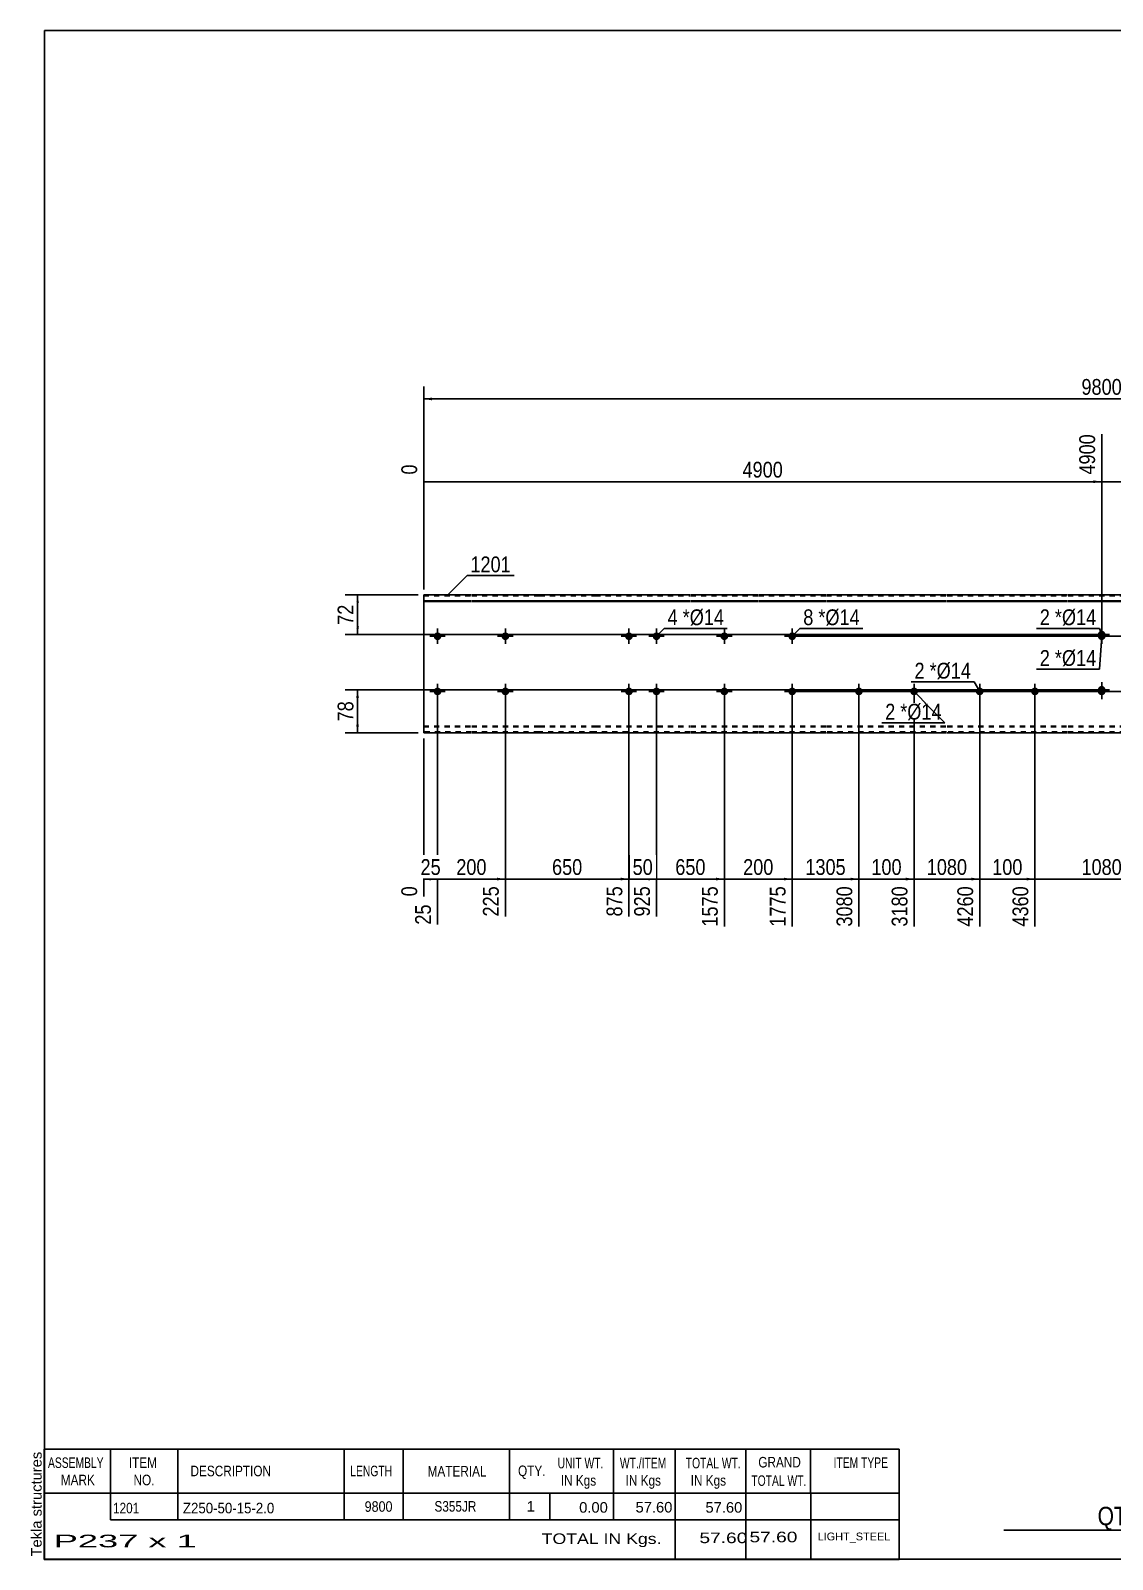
# Model space of a CAD drawing. Header units: millimetres. Extents: x -71 to 331, y -162 to 115.
# Drawn here: x -71.3 to 124.8, y -162.3 to 114.8 of the extents above; entities that cross this region are included whole.
import ezdxf

# ---------------------------------------------------------------- set-up
doc = ezdxf.new("R2010")
doc.units = ezdxf.units.MM
doc.linetypes.add('DXK_LINE_DOT1', pattern=[1.8814, 0.9407, -0.9407])
doc.styles.add('Arial', font='ARIAL.TTF', dxfattribs={"height": 0.2})
doc.styles.add('Arial Narrow', font='ARIALN.TTF', dxfattribs={"height": 0.2})

# ---------------------------------------------------------------- blocks, each defined once
blk = doc.blocks.new('Unknown-629082345-1943')
at = {"color": 5, "linetype": 'Continuous'}
for p, q in [((331.25, 114.75), (-68.75, 114.75)), ((-68.75, 114.75), (-68.75, -162.25)), ((331.25, -162.25), (331.25, 114.75)), ((-68.75, -162.25), (331.25, -162.25))]:
    blk.add_line(p, q, dxfattribs=at)
at = {"color": 174, "linetype": 'Continuous', "style": 'Arial'}
blk.add_text('Tekla structures', height=1.9102, rotation=90, dxfattribs=at).set_placement((-69.25, -161.75))
blk = doc.blocks.new('Part-629082345-1218 - 1203')
at = {"color": 2, "linetype": 'Continuous'}
for p, q in [((8.6, 12.5), (0, 12.5)), ((0, 12.5), (0, -12.5)), ((0, 11.44), (8.6, 11.44)), ((0, 11.3), (8.6, 11.3)), ((20.89, 12.5), (8.7, 12.5)), ((8.7, 11.44), (20.89, 11.44)), ((8.7, 11.3), (20.89, 11.3)), ((30.99, 12.5), (20.99, 12.5)), ((20.99, 11.44), (30.99, 11.44)), ((20.99, 11.3), (30.99, 11.3)), ((48.28, 12.5), (31.09, 12.5)), ((31.09, 11.44), (48.28, 11.44)), ((31.09, 11.3), (48.28, 11.3)), ((60.58, 12.5), (48.38, 12.5)), ((48.38, 11.44), (60.58, 11.44)), ((48.38, 11.3), (60.58, 11.3)), ((72.87, 12.5), (60.68, 12.5)), ((60.68, 11.44), (72.87, 11.44)), ((60.68, 11.3), (72.87, 11.3)), ((94.77, 12.5), (72.97, 12.5)), ((72.97, 11.44), (94.77, 11.44)), ((72.97, 11.3), (94.77, 11.3)), ((116.67, 12.5), (94.87, 12.5)), ((94.87, 11.44), (116.67, 11.44)), ((94.87, 11.3), (116.67, 11.3)), ((128.97, 12.5), (116.77, 12.5)), ((116.77, 11.44), (128.97, 11.44)), ((116.77, 11.3), (128.97, 11.3)), ((150.87, 12.5), (129.07, 12.5)), ((129.07, 11.44), (150.87, 11.44)), ((129.07, 11.3), (150.87, 11.3)), ((172.77, 12.5), (150.97, 12.5)), ((150.97, 11.44), (172.77, 11.44)), ((150.97, 11.3), (172.77, 11.3)), ((185.06, 12.5), (172.87, 12.5)), ((172.87, 11.44), (185.06, 11.44)), ((172.87, 11.3), (185.06, 11.3)), ((197.35, 12.5), (185.16, 12.5)), ((185.16, 11.44), (197.35, 11.44)), ((185.16, 11.3), (197.35, 11.3)), ((214.65, 12.5), (197.45, 12.5)), ((197.45, 11.44), (214.65, 11.44)), ((197.45, 11.3), (214.65, 11.3)), ((224.75, 12.5), (214.75, 12.5)), ((214.75, 11.44), (224.75, 11.44)), ((214.75, 11.3), (224.75, 11.3)), ((237.04, 12.5), (224.85, 12.5)), ((224.85, 11.44), (237.04, 11.44)), ((224.85, 11.3), (237.04, 11.3)), ((245.74, 12.5), (237.14, 12.5)), ((237.14, 11.44), (245.74, 11.44)), ((237.14, 11.3), (245.74, 11.3)), ((245.74, -12.5), (245.74, 12.5)), ((8.6, -12.5), (0, -12.5)), ((20.89, -12.5), (8.7, -12.5)), ((30.99, -12.5), (20.99, -12.5)), ((48.28, -12.5), (31.09, -12.5)), ((60.58, -12.5), (48.38, -12.5)), ((72.87, -12.5), (60.68, -12.5)), ((94.77, -12.5), (72.97, -12.5)), ((116.67, -12.5), (94.87, -12.5)), ((128.97, -12.5), (116.77, -12.5)), ((150.87, -12.5), (129.07, -12.5)), ((172.77, -12.5), (150.97, -12.5)), ((185.06, -12.5), (172.87, -12.5)), ((197.35, -12.5), (185.16, -12.5)), ((214.65, -12.5), (197.45, -12.5)), ((224.75, -12.5), (214.75, -12.5)), ((237.04, -12.5), (224.85, -12.5)), ((245.74, -12.5), (237.14, -12.5))]:
    blk.add_line(p, q, dxfattribs=at)
at = {"color": 7, "linetype": 'DXK_LINE_DOT1'}
for p, q in [((0, 12.3), (8.6, 12.3)), ((8.7, 12.3), (20.89, 12.3)), ((20.99, 12.3), (30.99, 12.3)), ((31.09, 12.3), (48.28, 12.3)), ((48.38, 12.3), (60.58, 12.3)), ((60.68, 12.3), (72.87, 12.3)), ((72.97, 12.3), (94.77, 12.3)), ((94.87, 12.3), (116.67, 12.3)), ((116.77, 12.3), (128.97, 12.3)), ((129.07, 12.3), (150.87, 12.3)), ((150.97, 12.3), (172.77, 12.3)), ((172.87, 12.3), (185.06, 12.3)), ((185.16, 12.3), (197.35, 12.3)), ((197.45, 12.3), (214.65, 12.3)), ((214.75, 12.3), (224.75, 12.3)), ((224.85, 12.3), (237.04, 12.3)), ((237.14, 12.3), (245.74, 12.3)), ((0, -11.3), (8.6, -11.3)), ((0, -11.44), (8.6, -11.44)), ((8.6, -12.3), (0, -12.3)), ((8.7, -11.3), (20.89, -11.3)), ((8.7, -11.44), (20.89, -11.44)), ((20.89, -12.3), (8.7, -12.3)), ((20.99, -11.3), (30.99, -11.3)), ((20.99, -11.44), (30.99, -11.44)), ((30.99, -12.3), (20.99, -12.3)), ((31.09, -11.3), (48.28, -11.3)), ((31.09, -11.44), (48.28, -11.44)), ((48.28, -12.3), (31.09, -12.3)), ((48.38, -11.3), (60.58, -11.3)), ((48.38, -11.44), (60.58, -11.44)), ((60.58, -12.3), (48.38, -12.3)), ((60.68, -11.3), (72.87, -11.3)), ((60.68, -11.44), (72.87, -11.44)), ((72.87, -12.3), (60.68, -12.3)), ((72.97, -11.3), (94.77, -11.3)), ((72.97, -11.44), (94.77, -11.44)), ((94.77, -12.3), (72.97, -12.3)), ((94.87, -11.3), (116.67, -11.3)), ((94.87, -11.44), (116.67, -11.44)), ((116.67, -12.3), (94.87, -12.3)), ((116.77, -11.3), (128.97, -11.3)), ((116.77, -11.44), (128.97, -11.44)), ((128.97, -12.3), (116.77, -12.3)), ((129.07, -11.3), (150.87, -11.3)), ((129.07, -11.44), (150.87, -11.44)), ((150.87, -12.3), (129.07, -12.3)), ((150.97, -11.3), (172.77, -11.3)), ((150.97, -11.44), (172.77, -11.44)), ((172.77, -12.3), (150.97, -12.3)), ((172.87, -11.3), (185.06, -11.3)), ((172.87, -11.44), (185.06, -11.44)), ((185.06, -12.3), (172.87, -12.3)), ((185.16, -11.3), (197.35, -11.3)), ((185.16, -11.44), (197.35, -11.44)), ((197.35, -12.3), (185.16, -12.3)), ((197.45, -11.3), (214.65, -11.3)), ((197.45, -11.44), (214.65, -11.44)), ((214.65, -12.3), (197.45, -12.3)), ((214.75, -11.3), (224.75, -11.3)), ((214.75, -11.44), (224.75, -11.44)), ((224.75, -12.3), (214.75, -12.3)), ((224.85, -11.3), (237.04, -11.3)), ((224.85, -11.44), (237.04, -11.44)), ((237.04, -12.3), (224.85, -12.3)), ((237.14, -11.3), (245.74, -11.3)), ((237.14, -11.44), (245.74, -11.44)), ((245.74, -12.3), (237.14, -12.3))]:
    blk.add_line(p, q, dxfattribs=at)
blk = doc.blocks.new('Bolt-629082345-1219 - 1203')
at = {"linetype": 'Continuous'}
for points in [[(14.09, -5, -1), (15.49, -5, -1)], [(53.78, -5, -1), (55.18, -5, -1)]]:
    blk.add_hatch(color=3, dxfattribs=at).paths.add_polyline_path(points)
at = {"color": 3, "linetype": 'Continuous'}
for p, q in [((13.39, -5), (16.19, -5)), ((14.79, -6.4), (14.79, -3.6)), ((53.08, -5), (55.88, -5)), ((54.48, -6.4), (54.48, -3.6))]:
    blk.add_line(p, q, dxfattribs=at)
blk = doc.blocks.new('Bolt-629082345-1220 - 1203')
at = {"linetype": 'Continuous'}
for points in [[(36.49, 5, -1), (37.89, 5, -1)], [(41.49, 5, -1), (42.89, 5, -1)], [(36.49, -5, -1), (37.89, -5, -1)], [(41.49, -5, -1), (42.89, -5, -1)]]:
    blk.add_hatch(color=3, dxfattribs=at).paths.add_polyline_path(points)
at = {"color": 3, "linetype": 'Continuous'}
for p, q in [((37.19, 3.6), (37.19, 6.4)), ((42.19, 3.6), (42.19, 6.4)), ((35.79, 5), (38.59, 5)), ((40.79, 5), (43.59, 5)), ((35.79, -5), (38.59, -5)), ((37.19, -6.4), (37.19, -3.6)), ((40.79, -5), (43.59, -5)), ((42.19, -6.4), (42.19, -3.6))]:
    blk.add_line(p, q, dxfattribs=at)
blk = doc.blocks.new('Bolt-629082345-1221 - 1203')
at = {"linetype": 'Continuous'}
for points in [[(14.09, 5, -1), (15.49, 5, -1)], [(53.78, 5, -1), (55.18, 5, -1)]]:
    blk.add_hatch(color=3, dxfattribs=at).paths.add_polyline_path(points)
at = {"color": 3, "linetype": 'Continuous'}
for p, q in [((14.79, 3.6), (14.79, 6.4)), ((54.48, 3.6), (54.48, 6.4)), ((13.39, 5), (16.19, 5)), ((53.08, 5), (55.88, 5))]:
    blk.add_line(p, q, dxfattribs=at)
blk = doc.blocks.new('Bolt-629082345-1225 - 1203')
at = {"linetype": 'Continuous'}
for points in [[(1.8, -5, -1), (3.2, -5, -1)], [(66.08, -5, -1), (67.48, -5, -1)]]:
    blk.add_hatch(color=3, dxfattribs=at).paths.add_polyline_path(points)
at = {"color": 3, "linetype": 'Continuous'}
for p, q in [((1.1, -5), (3.9, -5)), ((2.5, -6.4), (2.5, -3.6)), ((65.38, -5), (68.18, -5)), ((66.78, -6.4), (66.78, -3.6))]:
    blk.add_line(p, q, dxfattribs=at)
blk = doc.blocks.new('Bolt-629082345-1226 - 1203')
at = {"linetype": 'Continuous'}
for points in [[(1.8, 5, -1), (3.2, 5, -1)], [(66.08, 5, -1), (67.48, 5, -1)]]:
    blk.add_hatch(color=3, dxfattribs=at).paths.add_polyline_path(points)
at = {"color": 3, "linetype": 'Continuous'}
for p, q in [((2.5, 3.6), (2.5, 6.4)), ((66.78, 3.6), (66.78, 6.4)), ((1.1, 5), (3.9, 5)), ((65.38, 5), (68.18, 5))]:
    blk.add_line(p, q, dxfattribs=at)
blk = doc.blocks.new('Bolt-629082345-1229 - 1203')
at = {"linetype": 'Continuous'}
for points in [[(122.17, 5.3, -1), (123.57, 5.3, -1)], [(122.17, -4.7, -1), (123.57, -4.7, -1)]]:
    blk.add_hatch(color=3, dxfattribs=at).paths.add_polyline_path(points)
at = {"color": 3, "linetype": 'Continuous'}
for p, q in [((122.87, 3.9), (122.87, 6.7)), ((121.47, 5.3), (124.27, 5.3)), ((121.47, -4.7), (124.27, -4.7)), ((122.87, -6.1), (122.87, -3.3))]:
    blk.add_line(p, q, dxfattribs=at)
blk = doc.blocks.new('Bolt-629082345-1230 - 1203')
at = {"linetype": 'Continuous'}
for points in [[(123.57, 5, -1), (122.17, 5, -1)], [(123.57, -5, -1), (122.17, -5, -1)]]:
    blk.add_hatch(color=3, dxfattribs=at).paths.add_polyline_path(points)
at = {"color": 3, "linetype": 'Continuous'}
for p, q in [((122.87, 6.4), (122.87, 3.6)), ((121.47, 5), (124.27, 5)), ((121.47, -5), (124.27, -5)), ((122.87, -3.6), (122.87, -6.4))]:
    blk.add_line(p, q, dxfattribs=at)
blk = doc.blocks.new('Bolt-629082345-1233 - 1203')
at = {"linetype": 'Continuous'}
for points in [[(100.77, -5.7, -1), (100.77, -4.3, -1)], [(110.77, -5.7, -1), (110.77, -4.3, -1)]]:
    blk.add_hatch(color=3, dxfattribs=at).paths.add_polyline_path(points)
at = {"color": 3, "linetype": 'Continuous'}
for p, q in [((102.17, -5), (99.37, -5)), ((100.77, -6.4), (100.77, -3.6)), ((112.17, -5), (109.37, -5)), ((110.77, -6.4), (110.77, -3.6))]:
    blk.add_line(p, q, dxfattribs=at)
blk = doc.blocks.new('Bolt-629082345-1234 - 1203')
at = {"linetype": 'Continuous'}
for points in [[(78.87, -5.7, -1), (78.87, -4.3, -1)], [(88.87, -5.7, -1), (88.87, -4.3, -1)]]:
    blk.add_hatch(color=3, dxfattribs=at).paths.add_polyline_path(points)
at = {"color": 3, "linetype": 'Continuous'}
for p, q in [((80.27, -5), (77.47, -5)), ((78.87, -6.4), (78.87, -3.6)), ((90.27, -5), (87.47, -5)), ((88.87, -6.4), (88.87, -3.6))]:
    blk.add_line(p, q, dxfattribs=at)
blk = doc.blocks.new('StraightDimension-629082345-1289 - 1203')
at = {"linetype": 'Continuous'}
blk.add_hatch(color=7, dxfattribs=at).paths.add_polyline_path([(109.27, -38.75), (110.77, -39), (109.27, -39.25)])
at = {"color": 7, "linetype": 'Continuous'}
for p, q in [((100.77, -6), (100.77, -47.61)), ((110.77, -6), (110.77, -47.61)), ((100.77, -39), (110.77, -39))]:
    blk.add_line(p, q, dxfattribs=at)
at = {"color": 0}
blk.add_wipeout([(109.11, -38.85), (109.11, -34.65), (102.43, -34.65), (102.43, -38.85)], dxfattribs=at)
at = {"color": 3, "style": 'Arial Narrow'}
blk.add_text('100', height=2.863, dxfattribs=at).set_placement((103.03, -38.25))
at = {"color": 0, "linetype": 'Continuous'}
blk.add_wipeout([(110.17, -39.7), (105.97, -39.7), (105.97, -48.21), (110.17, -48.21)], dxfattribs=at)
at = {"color": 3, "linetype": 'Continuous', "style": 'Arial Narrow'}
blk.add_text('4360', height=2.863, rotation=90.0002, dxfattribs=at).set_placement((109.57, -47.61))
blk = doc.blocks.new('StraightDimension-629082345-1293 - 1203')
at = {"linetype": 'Continuous'}
blk.add_hatch(color=7, dxfattribs=at).paths.add_polyline_path([(65.28, -38.75), (66.78, -39), (65.28, -39.25)])
at = {"color": 7, "linetype": 'Continuous'}
for p, q in [((54.48, -6), (54.48, -47.61)), ((66.78, -6), (66.78, -47.61)), ((54.48, -39), (66.78, -39))]:
    blk.add_line(p, q, dxfattribs=at)
at = {"color": 0}
blk.add_wipeout([(63.97, -38.85), (63.97, -34.65), (57.29, -34.65), (57.29, -38.85)], dxfattribs=at)
at = {"color": 3, "style": 'Arial Narrow'}
blk.add_text('200', height=2.863, dxfattribs=at).set_placement((57.89, -38.25))
at = {"color": 0, "linetype": 'Continuous'}
blk.add_wipeout([(66.18, -39.7), (61.98, -39.7), (61.98, -48.21), (66.18, -48.21)], dxfattribs=at)
at = {"color": 3, "linetype": 'Continuous', "style": 'Arial Narrow'}
blk.add_text('1775', height=2.863, rotation=90.0002, dxfattribs=at).set_placement((65.58, -47.61))
blk = doc.blocks.new('StraightDimension-629082345-1297 - 1203')
at = {"linetype": 'Continuous'}
blk.add_hatch(color=7, dxfattribs=at).paths.add_polyline_path([(13.29, -38.75), (14.79, -39), (13.29, -39.25)])
at = {"color": 7, "linetype": 'Continuous'}
for p, q in [((2.5, -6), (2.5, -47.26)), ((14.79, -6), (14.79, -45.78)), ((2.5, -39), (14.79, -39))]:
    blk.add_line(p, q, dxfattribs=at)
at = {"color": 0}
blk.add_wipeout([(11.99, -38.85), (11.99, -34.65), (5.3, -34.65), (5.3, -38.85)], dxfattribs=at)
at = {"color": 3, "style": 'Arial Narrow'}
blk.add_text('200', height=2.863, dxfattribs=at).set_placement((5.9, -38.25))
at = {"color": 0, "linetype": 'Continuous'}
blk.add_wipeout([(14.19, -39.7), (9.99, -39.7), (9.99, -46.38), (14.19, -46.38)], dxfattribs=at)
at = {"color": 3, "linetype": 'Continuous', "style": 'Arial Narrow'}
blk.add_text('225', height=2.863, rotation=90.0002, dxfattribs=at).set_placement((13.59, -45.78))
blk = doc.blocks.new('StraightDimension-629082345-1292 - 1203')
at = {"linetype": 'Continuous'}
blk.add_hatch(color=7, dxfattribs=at).paths.add_polyline_path([(77.37, -38.75), (78.87, -39), (77.37, -39.25)])
at = {"color": 7, "linetype": 'Continuous'}
for p, q in [((66.78, -6), (66.78, -47.61)), ((78.87, -6), (78.87, -47.61)), ((66.78, -39), (78.87, -39))]:
    blk.add_line(p, q, dxfattribs=at)
at = {"color": 0}
blk.add_wipeout([(77.08, -38.85), (77.08, -34.65), (68.57, -34.65), (68.57, -38.85)], dxfattribs=at)
at = {"color": 3, "style": 'Arial Narrow'}
blk.add_text('1305', height=2.863, dxfattribs=at).set_placement((69.17, -38.25))
at = {"color": 0, "linetype": 'Continuous'}
blk.add_wipeout([(78.27, -39.7), (74.07, -39.7), (74.07, -48.21), (78.27, -48.21)], dxfattribs=at)
at = {"color": 3, "linetype": 'Continuous', "style": 'Arial Narrow'}
blk.add_text('3080', height=2.863, rotation=90.0002, dxfattribs=at).set_placement((77.67, -47.61))
blk = doc.blocks.new('StraightDimension-629082345-1419 - 1203')
at = {"linetype": 'Continuous'}
for points in [[(-12.25, 11), (-12, 12.5), (-11.75, 11)], [(-11.75, 6.8), (-12, 5.3), (-12.25, 6.8)]]:
    blk.add_hatch(color=7, dxfattribs=at).paths.add_polyline_path(points)
at = {"color": 7, "linetype": 'Continuous'}
for p, q in [((-1, 12.5), (-14.25, 12.5)), ((-12, 5.3), (-12, 12.5)), ((121.87, 5.3), (-14.25, 5.3))]:
    blk.add_line(p, q, dxfattribs=at)
at = {"color": 0}
blk.add_wipeout([(-12.15, 11.33), (-16.35, 11.33), (-16.35, 6.47), (-12.15, 6.47)], dxfattribs=at)
at = {"color": 3, "style": 'Arial Narrow'}
blk.add_text('72', height=2.863, rotation=90.0002, dxfattribs=at).set_placement((-12.75, 7.07))
blk = doc.blocks.new('StraightDimension-629082345-1291 - 1203')
at = {"linetype": 'Continuous'}
blk.add_hatch(color=7, dxfattribs=at).paths.add_polyline_path([(87.37, -38.75), (88.87, -39), (87.37, -39.25)])
at = {"color": 7, "linetype": 'Continuous'}
for p, q in [((78.87, -6), (78.87, -47.61)), ((88.87, -6), (88.87, -47.61)), ((78.87, -39), (88.87, -39))]:
    blk.add_line(p, q, dxfattribs=at)
at = {"color": 0}
blk.add_wipeout([(87.21, -38.85), (87.21, -34.65), (80.53, -34.65), (80.53, -38.85)], dxfattribs=at)
at = {"color": 3, "style": 'Arial Narrow'}
blk.add_text('100', height=2.863, dxfattribs=at).set_placement((81.13, -38.25))
at = {"color": 0, "linetype": 'Continuous'}
blk.add_wipeout([(88.27, -39.7), (84.07, -39.7), (84.07, -48.21), (88.27, -48.21)], dxfattribs=at)
at = {"color": 3, "linetype": 'Continuous', "style": 'Arial Narrow'}
blk.add_text('3180', height=2.863, rotation=90.0002, dxfattribs=at).set_placement((87.67, -47.61))
blk = doc.blocks.new('StraightDimension-629082345-1429 - 1203')
at = {"linetype": 'Continuous'}
for points in [[(1.5, 47.75), (0, 48), (1.5, 48.25)], [(244.24, 48.25), (245.74, 48), (244.24, 47.75)]]:
    blk.add_hatch(color=7, dxfattribs=at).paths.add_polyline_path(points)
at = {"color": 7, "linetype": 'Continuous'}
for p, q in [((0, 13.5), (0, 50.25)), ((245.74, 13.5), (245.74, 50.25)), ((0, 48), (245.74, 48))]:
    blk.add_line(p, q, dxfattribs=at)
at = {"color": 0}
blk.add_wipeout([(127.13, 48.15), (127.13, 52.35), (118.61, 52.35), (118.61, 48.15)], dxfattribs=at)
at = {"color": 3, "style": 'Arial Narrow'}
blk.add_text('9800', height=2.863, dxfattribs=at).set_placement((119.21, 48.75))
blk = doc.blocks.new('StraightDimension-629082345-1290 - 1203')
at = {"linetype": 'Continuous'}
blk.add_hatch(color=7, dxfattribs=at).paths.add_polyline_path([(99.27, -38.75), (100.77, -39), (99.27, -39.25)])
at = {"color": 7, "linetype": 'Continuous'}
for p, q in [((88.87, -6), (88.87, -47.61)), ((100.77, -6), (100.77, -47.61)), ((88.87, -39), (100.77, -39))]:
    blk.add_line(p, q, dxfattribs=at)
at = {"color": 0}
blk.add_wipeout([(99.08, -38.85), (99.08, -34.65), (90.57, -34.65), (90.57, -38.85)], dxfattribs=at)
at = {"color": 3, "style": 'Arial Narrow'}
blk.add_text('1080', height=2.863, dxfattribs=at).set_placement((91.17, -38.25))
at = {"color": 0, "linetype": 'Continuous'}
blk.add_wipeout([(100.17, -39.7), (95.97, -39.7), (95.97, -48.21), (100.17, -48.21)], dxfattribs=at)
at = {"color": 3, "linetype": 'Continuous', "style": 'Arial Narrow'}
blk.add_text('4260', height=2.863, rotation=90.0002, dxfattribs=at).set_placement((99.57, -47.61))
blk = doc.blocks.new('StraightDimension-629082345-1390 - 1203')
at = {"linetype": 'Continuous'}
for points in [[(257.75, 3.5), (258, 5), (258.25, 3.5)], [(258.25, -3.5), (258, -5), (257.75, -3.5)]]:
    blk.add_hatch(color=7, dxfattribs=at).paths.add_polyline_path(points)
at = {"color": 7, "linetype": 'Continuous'}
for p, q in [((67.78, 5), (260.4, 5)), ((258, -5), (258, 5)), ((67.78, -5), (260.4, -5))]:
    blk.add_line(p, q, dxfattribs=at)
at = {"color": 0}
blk.add_wipeout([(257.85, 3.34), (253.65, 3.34), (253.65, -3.34), (257.85, -3.34)], dxfattribs=at)
at = {"color": 3, "style": 'Arial Narrow'}
blk.add_text('100', height=2.863, rotation=90.0002, dxfattribs=at).set_placement((257.25, -2.74))
blk = doc.blocks.new('StraightDimension-629082345-1288 - 1203')
at = {"linetype": 'Continuous'}
blk.add_hatch(color=7, dxfattribs=at).paths.add_polyline_path([(133.47, -38.75), (134.97, -39), (133.47, -39.25)])
at = {"color": 7, "linetype": 'Continuous'}
for p, q in [((110.77, -6), (110.77, -47.61)), ((134.97, -6), (134.97, -47.61)), ((110.77, -39), (134.97, -39))]:
    blk.add_line(p, q, dxfattribs=at)
at = {"color": 0}
blk.add_wipeout([(127.13, -38.85), (127.13, -34.65), (118.61, -34.65), (118.61, -38.85)], dxfattribs=at)
at = {"color": 0, "linetype": 'Continuous'}
blk.add_wipeout([(134.37, -39.7), (130.17, -39.7), (130.17, -48.21), (134.37, -48.21)], dxfattribs=at)
at = {"color": 3, "style": 'Arial Narrow'}
blk.add_text('1080', height=2.863, dxfattribs=at).set_placement((119.21, -38.25))
at = {"color": 3, "linetype": 'Continuous', "style": 'Arial Narrow'}
blk.add_text('5440', height=2.863, rotation=90.0002, dxfattribs=at).set_placement((133.77, -47.61))
blk = doc.blocks.new('StraightDimension-629082345-1294 - 1203')
at = {"linetype": 'Continuous'}
blk.add_hatch(color=7, dxfattribs=at).paths.add_polyline_path([(52.98, -38.75), (54.48, -39), (52.98, -39.25)])
at = {"color": 7, "linetype": 'Continuous'}
for p, q in [((42.19, -6), (42.19, -45.78)), ((54.48, -6), (54.48, -47.61)), ((42.19, -39), (54.48, -39))]:
    blk.add_line(p, q, dxfattribs=at)
at = {"color": 0}
blk.add_wipeout([(51.68, -38.85), (51.68, -34.65), (44.99, -34.65), (44.99, -38.85)], dxfattribs=at)
at = {"color": 3, "style": 'Arial Narrow'}
blk.add_text('650', height=2.863, dxfattribs=at).set_placement((45.59, -38.25))
at = {"color": 0, "linetype": 'Continuous'}
blk.add_wipeout([(53.88, -39.7), (49.68, -39.7), (49.68, -48.21), (53.88, -48.21)], dxfattribs=at)
at = {"color": 3, "linetype": 'Continuous', "style": 'Arial Narrow'}
blk.add_text('1575', height=2.863, rotation=90.0002, dxfattribs=at).set_placement((53.28, -47.61))
blk = doc.blocks.new('StraightDimension-629082345-1295 - 1203')
at = {"linetype": 'Continuous'}
blk.add_hatch(color=7, dxfattribs=at).paths.add_polyline_path([(40.69, -38.75), (42.19, -39), (40.69, -39.25)])
at = {"color": 7, "linetype": 'Continuous'}
for p, q in [((37.19, -6), (37.19, -45.78)), ((42.19, -6), (42.19, -45.78)), ((37.19, -39), (42.19, -39))]:
    blk.add_line(p, q, dxfattribs=at)
at = {"color": 0}
blk.add_wipeout([(42.12, -38.85), (42.12, -34.65), (37.26, -34.65), (37.26, -38.85)], dxfattribs=at)
at = {"color": 3, "style": 'Arial Narrow'}
blk.add_text('50', height=2.863, dxfattribs=at).set_placement((37.86, -38.25))
at = {"color": 0, "linetype": 'Continuous'}
blk.add_wipeout([(41.59, -39.7), (37.39, -39.7), (37.39, -46.38), (41.59, -46.38)], dxfattribs=at)
at = {"color": 3, "linetype": 'Continuous', "style": 'Arial Narrow'}
blk.add_text('925', height=2.863, rotation=90.0002, dxfattribs=at).set_placement((40.99, -45.78))
blk = doc.blocks.new('StraightDimension-629082345-1424 - 1203')
at = {"linetype": 'Continuous'}
for points in [[(-12.25, -6.2), (-12, -4.7), (-11.75, -6.2)], [(-11.75, -11), (-12, -12.5), (-12.25, -11)]]:
    blk.add_hatch(color=7, dxfattribs=at).paths.add_polyline_path(points)
at = {"color": 7, "linetype": 'Continuous'}
for p, q in [((121.87, -4.7), (-14.25, -4.7)), ((-12, -12.5), (-12, -4.7)), ((-1, -12.5), (-14.25, -12.5))]:
    blk.add_line(p, q, dxfattribs=at)
at = {"color": 0}
blk.add_wipeout([(-12.15, -6.17), (-16.35, -6.17), (-16.35, -11.03), (-12.15, -11.03)], dxfattribs=at)
at = {"color": 3, "style": 'Arial Narrow'}
blk.add_text('78', height=2.863, rotation=90.0002, dxfattribs=at).set_placement((-12.75, -10.43))
blk = doc.blocks.new('StraightDimension-629082345-1296 - 1203')
at = {"linetype": 'Continuous'}
blk.add_hatch(color=7, dxfattribs=at).paths.add_polyline_path([(35.69, -38.75), (37.19, -39), (35.69, -39.25)])
at = {"color": 7, "linetype": 'Continuous'}
for p, q in [((14.79, -6), (14.79, -45.78)), ((37.19, -6), (37.19, -45.78)), ((14.79, -39), (37.19, -39))]:
    blk.add_line(p, q, dxfattribs=at)
at = {"color": 0}
blk.add_wipeout([(29.33, -38.85), (29.33, -34.65), (22.65, -34.65), (22.65, -38.85)], dxfattribs=at)
at = {"color": 0, "linetype": 'Continuous'}
blk.add_wipeout([(36.59, -39.7), (32.39, -39.7), (32.39, -46.38), (36.59, -46.38)], dxfattribs=at)
at = {"color": 3, "style": 'Arial Narrow'}
blk.add_text('650', height=2.863, dxfattribs=at).set_placement((23.25, -38.25))
at = {"color": 3, "linetype": 'Continuous', "style": 'Arial Narrow'}
blk.add_text('875', height=2.863, rotation=90.0002, dxfattribs=at).set_placement((35.99, -45.78))
blk = doc.blocks.new('StraightDimension-629082345-1298 - 1203')
at = {"linetype": 'Continuous'}
blk.add_hatch(color=7, dxfattribs=at).paths.add_polyline_path([(1, -38.75), (2.5, -39), (1, -39.25)])
at = {"color": 7, "linetype": 'Continuous'}
for p, q in [((2.5, -6), (2.5, -47.26)), ((0, -13.5), (0, -42.13)), ((0, -39), (2.5, -39))]:
    blk.add_line(p, q, dxfattribs=at)
at = {"color": 0}
blk.add_wipeout([(3.68, -38.85), (3.68, -34.65), (-1.18, -34.65), (-1.18, -38.85)], dxfattribs=at)
at = {"color": 0, "linetype": 'Continuous'}
blk.add_wipeout([(1.9, -43), (-2.3, -43), (-2.3, -47.86), (1.9, -47.86)], dxfattribs=at)
at = {"color": 3, "style": 'Arial Narrow'}
blk.add_text('25', height=2.863, dxfattribs=at).set_placement((-0.58, -38.25))
at = {"color": 0, "linetype": 'Continuous'}
blk.add_wipeout([(-0.6, -39.7), (-4.8, -39.7), (-4.8, -42.73), (-0.6, -42.73)], dxfattribs=at)
at = {"color": 3, "linetype": 'Continuous', "style": 'Arial Narrow'}
for s, height, p in [('0', 2.86, (-1.2, -42.13)), ('25', 2.863, (1.3, -47.26))]:
    blk.add_text(s, height=height, rotation=90.0002, dxfattribs=at).set_placement(p)
blk = doc.blocks.new('StraightDimension-629082345-1379 - 1203')
at = {"linetype": 'Continuous'}
blk.add_hatch(color=7, dxfattribs=at).paths.add_polyline_path([(244.24, 33.25), (245.74, 33), (244.24, 32.75)])
at = {"color": 7, "linetype": 'Continuous'}
for p, q in [((122.87, 6.3), (122.87, 41.61)), ((245.74, 13.5), (245.74, 41.61)), ((122.87, 33), (245.74, 33))]:
    blk.add_line(p, q, dxfattribs=at)
at = {"color": 0, "linetype": 'Continuous'}
blk.add_wipeout([(245.14, 42.21), (240.94, 42.21), (240.94, 33.7), (245.14, 33.7)], dxfattribs=at)
at = {"color": 0}
blk.add_wipeout([(188.56, 33.15), (188.56, 37.35), (180.05, 37.35), (180.05, 33.15)], dxfattribs=at)
at = {"color": 3, "linetype": 'Continuous', "style": 'Arial Narrow'}
blk.add_text('9800', height=2.863, rotation=90.0002, dxfattribs=at).set_placement((244.54, 34.3))
at = {"color": 3, "style": 'Arial Narrow'}
blk.add_text('4900', height=2.863, dxfattribs=at).set_placement((180.65, 33.75))
blk = doc.blocks.new('StraightDimension-629082345-1380 - 1203')
at = {"linetype": 'Continuous'}
blk.add_hatch(color=7, dxfattribs=at).paths.add_polyline_path([(121.37, 33.25), (122.87, 33), (121.37, 32.75)])
at = {"color": 7, "linetype": 'Continuous'}
for p, q in [((122.87, 6.3), (122.87, 41.61)), ((0, 13.5), (0, 36.13)), ((0, 33), (122.87, 33))]:
    blk.add_line(p, q, dxfattribs=at)
at = {"color": 0, "linetype": 'Continuous'}
for points in [[(122.27, 42.21), (118.07, 42.21), (118.07, 33.7), (122.27, 33.7)], [(-0.6, 36.73), (-4.8, 36.73), (-4.8, 33.7), (-0.6, 33.7)]]:
    blk.add_wipeout(points, dxfattribs=at)
at = {"color": 0}
blk.add_wipeout([(65.69, 33.15), (65.69, 37.35), (57.18, 37.35), (57.18, 33.15)], dxfattribs=at)
at = {"color": 3, "linetype": 'Continuous', "style": 'Arial Narrow'}
for s, height, p in [('4900', 2.863, (121.67, 34.3)), ('0', 2.86, (-1.2, 34.3))]:
    blk.add_text(s, height=height, rotation=90.0002, dxfattribs=at).set_placement(p)
at = {"color": 3, "style": 'Arial Narrow'}
blk.add_text('4900', height=2.863, dxfattribs=at).set_placement((57.78, 33.75))
blk = doc.blocks.new('StraightDimension-629082345-1389 - 1203')
at = {"linetype": 'Continuous'}
for points in [[(257.75, 11), (258, 12.5), (258.25, 11)], [(258.25, 6.5), (258, 5), (257.75, 6.5)]]:
    blk.add_hatch(color=7, dxfattribs=at).paths.add_polyline_path(points)
at = {"color": 7, "linetype": 'Continuous'}
for p, q in [((246.74, 12.5), (260.4, 12.5)), ((258, 5), (258, 12.5)), ((67.78, 5), (260.4, 5))]:
    blk.add_line(p, q, dxfattribs=at)
at = {"color": 0}
blk.add_wipeout([(257.85, 11.18), (253.65, 11.18), (253.65, 6.32), (257.85, 6.32)], dxfattribs=at)
at = {"color": 3, "style": 'Arial Narrow'}
blk.add_text('75', height=2.863, rotation=90.0002, dxfattribs=at).set_placement((257.25, 6.92))
blk = doc.blocks.new('StraightDimension-629082345-1391 - 1203')
at = {"linetype": 'Continuous'}
for points in [[(257.75, -6.5), (258, -5), (258.25, -6.5)], [(258.25, -11), (258, -12.5), (257.75, -11)]]:
    blk.add_hatch(color=7, dxfattribs=at).paths.add_polyline_path(points)
at = {"color": 7, "linetype": 'Continuous'}
for p, q in [((67.78, -5), (260.4, -5)), ((258, -12.5), (258, -5)), ((246.74, -12.5), (260.4, -12.5))]:
    blk.add_line(p, q, dxfattribs=at)
at = {"color": 0}
blk.add_wipeout([(257.85, -6.32), (253.65, -6.32), (253.65, -11.18), (257.85, -11.18)], dxfattribs=at)
at = {"color": 3, "style": 'Arial Narrow'}
blk.add_text('75', height=2.863, rotation=90.0002, dxfattribs=at).set_placement((257.25, -10.58))
blk = doc.blocks.new('CBS_CALLOFF-629082345-1999')
at = {"color": 7, "linetype": 'Continuous'}
blk.add_line((105.13, -156.98), (221.36, -157), dxfattribs=at)
at = {"color": 3, "linetype": 'Continuous', "style": 'Arial Narrow'}
blk.add_text('QTY= 1 Nos.      COLD FORMED     MKD : P237', height=3.3405, dxfattribs=at).set_placement((122.13, -156.09))
blk = doc.blocks.new('CBS_BOM-629082345-1998')
at = {"color": 7, "linetype": 'Continuous'}
for p, q in [((-68.78, -150.28), (-68.78, -142.28)), ((-68.78, -142.28), (86.14, -142.28)), ((-56.78, -150.28), (-56.78, -142.28)), ((-44.59, -150.28), (-44.59, -142.28)), ((-14.43, -150.28), (-14.43, -142.28)), ((-3.75, -150.28), (-3.75, -142.28)), ((15.57, -150.28), (15.57, -142.28)), ((34.37, -150.28), (34.37, -142.28)), ((45.58, -150.28), (45.58, -142.28)), ((58.37, -150.28), (58.37, -142.28)), ((70.12, -150.28), (70.12, -142.28)), ((86.14, -142.29), (86.14, -150.27)), ((-68.78, -150.28), (86.14, -150.28)), ((-68.78, -155.08), (-68.78, -150.28)), ((-56.78, -155.08), (-56.78, -150.28)), ((-44.59, -155.08), (-44.59, -150.28)), ((-14.43, -155.08), (-14.43, -150.28)), ((-3.75, -155.08), (-3.75, -150.28)), ((15.57, -155.08), (15.57, -150.28)), ((22.83, -155.08), (22.83, -150.28)), ((34.37, -155.08), (34.37, -150.28)), ((45.58, -155.08), (45.58, -150.28)), ((58.37, -155.08), (58.37, -150.28)), ((70.14, -155.08), (70.14, -150.28)), ((86.14, -150.28), (86.14, -155.08)), ((-68.78, -162.28), (-68.78, -155.1)), ((-56.78, -155.08), (86.14, -155.08)), ((45.58, -162.28), (45.58, -155.1)), ((58.37, -162.28), (58.37, -155.1)), ((70.18, -162.28), (70.18, -155.1)), ((86.14, -155.08), (86.14, -162.28)), ((-68.78, -162.28), (86.14, -162.28))]:
    blk.add_line(p, q, dxfattribs=at)
at = {"color": 3, "linetype": 'Continuous', "style": 'Arial'}
for s, height, width, p in [('ASSEMBLY', 1.91, 0.7, (-68.1, -145.71)), ('ITEM', 1.91, 0.8, (-53.45, -145.71)), ('UNIT WT.', 1.91, 0.7, (24.26, -145.78)), ('WT./ITEM', 1.91, 0.7, (35.55, -145.78)), ('TOTAL WT.', 1.91, 0.7, (47.49, -145.78)), ('GRAND', 1.91, 0.8, (60.64, -145.62)), ('ITEM TYPE', 1.91, 0.7, (74.28, -145.7)), ('DESCRIPTION', 1.9102, 0.8, (-42.27, -147.21)), ('LENGTH', 1.91, 0.7, (-13.32, -147.21)), ('MATERIAL', 1.91, 0.8, (0.7, -147.26)), ('QTY.', 1.91, 0.8, (17.09, -147.18)), ('MARK', 1.91, 0.8, (-65.78, -148.84)), ('NO.', 1.91, 0.8, (-52.6, -148.84)), ('IN Kgs', 1.91, 0.8, (24.84, -148.92)), ('IN Kgs', 1.91, 0.8, (36.59, -148.92)), ('IN Kgs', 1.91, 0.8, (48.38, -148.92)), ('TOTAL WT.', 1.91, 0.7, (59.38, -148.96))]:
    blk.add_text(s, height=height, dxfattribs=dict(at, width=width)).set_placement(p)
at = {"color": 7, "linetype": 'Continuous', "style": 'Arial'}
for s, height, width, p in [('1201', 1.91, 0.8, (-56.32, -153.93)), ('Z250-50-15-2.0', 1.9102, 0.9, (-43.65, -153.93)), ('9800', 1.91, 0.85, (-10.71, -153.65)), ('S355JR', 1.91, 0.8, (1.94, -153.62))]:
    blk.add_text(s, height=height, dxfattribs=dict(at, width=width)).set_placement(p)
for s, p in [('1', (18.66, -153.62)), ('0.00', (28.17, -153.81)), ('57.60', (38.39, -153.78)), ('57.60', (51.06, -153.81))]:
    blk.add_text(s, height=1.91, dxfattribs=at).set_placement(p)
at = {"color": 6, "linetype": 'Continuous', "style": 'Arial'}
for s, height, width, p in [('P237 x 1', 2.292, 2.05, (-67.06, -160.09)), ('TOTAL IN Kgs.', 1.9102, 1.2, (21.38, -159.48)), ('57.60', 1.91, 1.3, (49.97, -159.33)), ('57.60', 1.91, 1.3, (59.04, -159.17))]:
    blk.add_text(s, height=height, dxfattribs=dict(at, width=width)).set_placement(p)
blk.add_text('LIGHT_STEEL', height=1.4135, dxfattribs=at).set_placement((71.39, -158.83))
blk = doc.blocks.new('Mark-629082345-1432 - 1203')
at = {"color": 0}
blk.add_wipeout([(15.77, 16.59), (15.77, 19.59), (8.46, 19.59), (8.46, 16.59)], dxfattribs=at)
blk.add_wipeout([(15.77, 16.59), (15.77, 19.59), (8.46, 19.59), (8.46, 16.59)], dxfattribs=at)
at = {"color": 7, "linetype": 'Continuous'}
for p, q in [((4.32, 12.45), (7.86, 15.99)), ((7.86, 15.99), (16.37, 15.99))]:
    blk.add_line(p, q, dxfattribs=at)
at = {"color": 3, "style": 'Arial Narrow'}
blk.add_text('1201', height=2.863, dxfattribs=at).set_placement((8.46, 16.59))
blk = doc.blocks.new('MarkSet-629082345-1445 - 1203')
at = {"color": 0}
blk.add_wipeout([(70.62, 7.01), (70.62, 10.01), (68.79, 10.01), (68.79, 7.01)], dxfattribs=at)
blk.add_wipeout([(70.62, 7.01), (70.62, 10.01), (68.79, 10.01), (68.79, 7.01)], dxfattribs=at)
at = {"color": 7, "linetype": 'Continuous'}
blk.add_line((66.78, 5), (68.19, 6.41), dxfattribs=at)
at = {"color": 0}
blk.add_wipeout([(72.8, 7.01), (72.8, 10.01), (71.52, 10.01), (71.52, 7.01)], dxfattribs=at)
blk.add_wipeout([(72.8, 7.01), (72.8, 10.01), (71.52, 10.01), (71.52, 7.01)], dxfattribs=at)
at = {"color": 3, "style": 'Arial Narrow'}
blk.add_text('8', height=2.86, dxfattribs=at).set_placement((68.79, 7.01))
at = {"color": 0}
blk.add_wipeout([(79.01, 7.01), (79.01, 10.01), (72.8, 10.01), (72.8, 7.01)], dxfattribs=at)
blk.add_wipeout([(79.01, 7.01), (79.01, 10.01), (72.8, 10.01), (72.8, 7.01)], dxfattribs=at)
at = {"color": 7, "linetype": 'Continuous'}
blk.add_line((68.19, 6.41), (79.61, 6.41), dxfattribs=at)
at = {"color": 3, "style": 'Arial Narrow'}
for s, height, p in [('*', 2.86, (71.52, 7.01)), ('Ø14', 2.863, (72.8, 7.01))]:
    blk.add_text(s, height=height, dxfattribs=at).set_placement(p)
blk = doc.blocks.new('Mark-629082345-1459 - 1203')
at = {"color": 0}
blk.add_wipeout([(46.03, 7.01), (46.03, 10.01), (44.2, 10.01), (44.2, 7.01)], dxfattribs=at)
blk.add_wipeout([(46.03, 7.01), (46.03, 10.01), (44.2, 10.01), (44.2, 7.01)], dxfattribs=at)
at = {"color": 7, "linetype": 'Continuous'}
blk.add_line((42.19, 5), (43.6, 6.41), dxfattribs=at)
at = {"color": 0}
blk.add_wipeout([(48.21, 7.01), (48.21, 10.01), (46.93, 10.01), (46.93, 7.01)], dxfattribs=at)
blk.add_wipeout([(48.21, 7.01), (48.21, 10.01), (46.93, 10.01), (46.93, 7.01)], dxfattribs=at)
at = {"color": 3, "style": 'Arial Narrow'}
blk.add_text('4', height=2.86, dxfattribs=at).set_placement((44.2, 7.01))
at = {"color": 0}
blk.add_wipeout([(54.42, 7.01), (54.42, 10.01), (48.21, 10.01), (48.21, 7.01)], dxfattribs=at)
blk.add_wipeout([(54.42, 7.01), (54.42, 10.01), (48.21, 10.01), (48.21, 7.01)], dxfattribs=at)
at = {"color": 7, "linetype": 'Continuous'}
blk.add_line((43.6, 6.41), (55.02, 6.41), dxfattribs=at)
at = {"color": 3, "style": 'Arial Narrow'}
for s, height, p in [('*', 2.86, (46.93, 7.01)), ('Ø14', 2.863, (48.21, 7.01))]:
    blk.add_text(s, height=height, dxfattribs=at).set_placement(p)
blk = doc.blocks.new('Mark-629082345-1461 - 1203')
at = {"color": 0}
blk.add_wipeout([(113.49, 7.01), (113.49, 10.01), (111.66, 10.01), (111.66, 7.01)], dxfattribs=at)
blk.add_wipeout([(113.49, 7.01), (113.49, 10.01), (111.66, 10.01), (111.66, 7.01)], dxfattribs=at)
blk.add_wipeout([(115.67, 7.01), (115.67, 10.01), (114.39, 10.01), (114.39, 7.01)], dxfattribs=at)
blk.add_wipeout([(115.67, 7.01), (115.67, 10.01), (114.39, 10.01), (114.39, 7.01)], dxfattribs=at)
at = {"color": 3, "style": 'Arial Narrow'}
blk.add_text('2', height=2.86, dxfattribs=at).set_placement((111.66, 7.01))
at = {"color": 0}
blk.add_wipeout([(121.88, 7.01), (121.88, 10.01), (115.67, 10.01), (115.67, 7.01)], dxfattribs=at)
blk.add_wipeout([(121.88, 7.01), (121.88, 10.01), (115.67, 10.01), (115.67, 7.01)], dxfattribs=at)
at = {"color": 7, "linetype": 'Continuous'}
for p in [(111.06, 6.41), (122.87, 5.3)]:
    blk.add_line(p, (122.48, 6.41), dxfattribs=at)
at = {"color": 3, "style": 'Arial Narrow'}
for s, height, p in [('*', 2.86, (114.39, 7.01)), ('Ø14', 2.863, (115.67, 7.01))]:
    blk.add_text(s, height=height, dxfattribs=at).set_placement(p)
blk = doc.blocks.new('Mark-629082345-1462 - 1203')
at = {"color": 0}
blk.add_wipeout([(113.49, -0.37), (113.49, 2.63), (111.66, 2.63), (111.66, -0.37)], dxfattribs=at)
blk.add_wipeout([(113.49, -0.37), (113.49, 2.63), (111.66, 2.63), (111.66, -0.37)], dxfattribs=at)
blk.add_wipeout([(115.67, -0.37), (115.67, 2.63), (114.39, 2.63), (114.39, -0.37)], dxfattribs=at)
blk.add_wipeout([(115.67, -0.37), (115.67, 2.63), (114.39, 2.63), (114.39, -0.37)], dxfattribs=at)
at = {"color": 3, "style": 'Arial Narrow'}
blk.add_text('2', height=2.86, dxfattribs=at).set_placement((111.66, -0.37))
at = {"color": 0}
blk.add_wipeout([(121.88, -0.37), (121.88, 2.63), (115.67, 2.63), (115.67, -0.37)], dxfattribs=at)
blk.add_wipeout([(121.88, -0.37), (121.88, 2.63), (115.67, 2.63), (115.67, -0.37)], dxfattribs=at)
at = {"color": 7, "linetype": 'Continuous'}
for p in [(122.87, 5), (111.06, -0.97)]:
    blk.add_line(p, (122.48, -0.97), dxfattribs=at)
at = {"color": 3, "style": 'Arial Narrow'}
for s, height, p in [('*', 2.86, (114.39, -0.37)), ('Ø14', 2.863, (115.67, -0.37))]:
    blk.add_text(s, height=height, dxfattribs=at).set_placement(p)
blk = doc.blocks.new('Mark-629082345-1465 - 1203')
at = {"color": 0}
blk.add_wipeout([(90.78, -2.67), (90.78, 0.33), (88.95, 0.33), (88.95, -2.67)], dxfattribs=at)
blk.add_wipeout([(90.78, -2.67), (90.78, 0.33), (88.95, 0.33), (88.95, -2.67)], dxfattribs=at)
blk.add_wipeout([(92.96, -2.67), (92.96, 0.33), (91.68, 0.33), (91.68, -2.67)], dxfattribs=at)
blk.add_wipeout([(92.96, -2.67), (92.96, 0.33), (91.68, 0.33), (91.68, -2.67)], dxfattribs=at)
at = {"color": 3, "style": 'Arial Narrow'}
blk.add_text('2', height=2.86, dxfattribs=at).set_placement((88.95, -2.67))
at = {"color": 0}
blk.add_wipeout([(99.17, -2.67), (99.17, 0.33), (92.96, 0.33), (92.96, -2.67)], dxfattribs=at)
blk.add_wipeout([(99.17, -2.67), (99.17, 0.33), (92.96, 0.33), (92.96, -2.67)], dxfattribs=at)
at = {"color": 7, "linetype": 'Continuous'}
for p in [(88.35, -3.27), (100.77, -5)]:
    blk.add_line(p, (99.77, -3.27), dxfattribs=at)
at = {"color": 3, "style": 'Arial Narrow'}
for s, height, p in [('*', 2.86, (91.68, -2.67)), ('Ø14', 2.863, (92.96, -2.67))]:
    blk.add_text(s, height=height, dxfattribs=at).set_placement(p)
blk = doc.blocks.new('Mark-629082345-1466 - 1203')
at = {"color": 0}
blk.add_wipeout([(85.46, -10.1), (85.46, -7.1), (83.64, -7.1), (83.64, -10.1)], dxfattribs=at)
blk.add_wipeout([(85.46, -10.1), (85.46, -7.1), (83.64, -7.1), (83.64, -10.1)], dxfattribs=at)
blk.add_wipeout([(87.64, -10.1), (87.64, -7.1), (86.36, -7.1), (86.36, -10.1)], dxfattribs=at)
blk.add_wipeout([(87.64, -10.1), (87.64, -7.1), (86.36, -7.1), (86.36, -10.1)], dxfattribs=at)
at = {"color": 3, "style": 'Arial Narrow'}
blk.add_text('2', height=2.86, dxfattribs=at).set_placement((83.64, -10.1))
at = {"color": 0}
blk.add_wipeout([(93.86, -10.1), (93.86, -7.1), (87.64, -7.1), (87.64, -10.1)], dxfattribs=at)
blk.add_wipeout([(93.86, -10.1), (93.86, -7.1), (87.64, -7.1), (87.64, -10.1)], dxfattribs=at)
at = {"color": 7, "linetype": 'Continuous'}
for p in [(88.87, -5), (83.04, -10.7)]:
    blk.add_line(p, (94.46, -10.7), dxfattribs=at)
at = {"color": 3, "style": 'Arial Narrow'}
for s, height, p in [('*', 2.86, (86.36, -10.1)), ('Ø14', 2.863, (87.64, -10.1))]:
    blk.add_text(s, height=height, dxfattribs=at).set_placement(p)

msp = doc.modelspace()

# ---------------------------------------------------------------- block references
for name in ['Unknown-629082345-1943', 'Part-629082345-1218 - 1203', 'Bolt-629082345-1226 - 1203', 'Bolt-629082345-1221 - 1203', 'Bolt-629082345-1220 - 1203', 'Bolt-629082345-1229 - 1203', 'Bolt-629082345-1230 - 1203', 'Bolt-629082345-1225 - 1203', 'Bolt-629082345-1219 - 1203', 'Bolt-629082345-1234 - 1203', 'Bolt-629082345-1233 - 1203', 'CBS_BOM-629082345-1998', 'CBS_CALLOFF-629082345-1999']:
    msp.add_blockref(name, (0, 0))

# ---------------------------------------------------------------- next in the draw order: block references
for name in ['StraightDimension-629082345-1419 - 1203', 'StraightDimension-629082345-1297 - 1203', 'StraightDimension-629082345-1293 - 1203', 'StraightDimension-629082345-1289 - 1203']:
    msp.add_blockref(name, (0, 0))

# ---------------------------------------------------------------- next in the draw order: block references
for name in ['StraightDimension-629082345-1429 - 1203', 'StraightDimension-629082345-1294 - 1203', 'StraightDimension-629082345-1292 - 1203']:
    msp.add_blockref(name, (0, 0))

# ---------------------------------------------------------------- next in the draw order: block references
for name in ['StraightDimension-629082345-1295 - 1203', 'StraightDimension-629082345-1291 - 1203']:
    msp.add_blockref(name, (0, 0))

# ---------------------------------------------------------------- next in the draw order: block references
msp.add_blockref('StraightDimension-629082345-1290 - 1203', (0, 0))

# ---------------------------------------------------------------- next in the draw order: block references
msp.add_blockref('StraightDimension-629082345-1390 - 1203', (0, 0))

# ---------------------------------------------------------------- next in the draw order: block references
for name in ['StraightDimension-629082345-1379 - 1203', 'StraightDimension-629082345-1288 - 1203']:
    msp.add_blockref(name, (0, 0))

# ---------------------------------------------------------------- next in the draw order: block references
for name in ['StraightDimension-629082345-1380 - 1203', 'StraightDimension-629082345-1424 - 1203']:
    msp.add_blockref(name, (0, 0))

# ---------------------------------------------------------------- next in the draw order: block references
for name in ['Mark-629082345-1432 - 1203', 'StraightDimension-629082345-1389 - 1203', 'Mark-629082345-1459 - 1203', 'StraightDimension-629082345-1391 - 1203', 'StraightDimension-629082345-1298 - 1203', 'StraightDimension-629082345-1296 - 1203']:
    msp.add_blockref(name, (0, 0))

# ---------------------------------------------------------------- next in the draw order: block references
for name in ['MarkSet-629082345-1445 - 1203', 'Mark-629082345-1461 - 1203', 'Mark-629082345-1465 - 1203']:
    msp.add_blockref(name, (0, 0))

# ---------------------------------------------------------------- next in the draw order: block references
for name in ['Mark-629082345-1462 - 1203', 'Mark-629082345-1466 - 1203']:
    msp.add_blockref(name, (0, 0))

doc.saveas('drawing.dxf')
